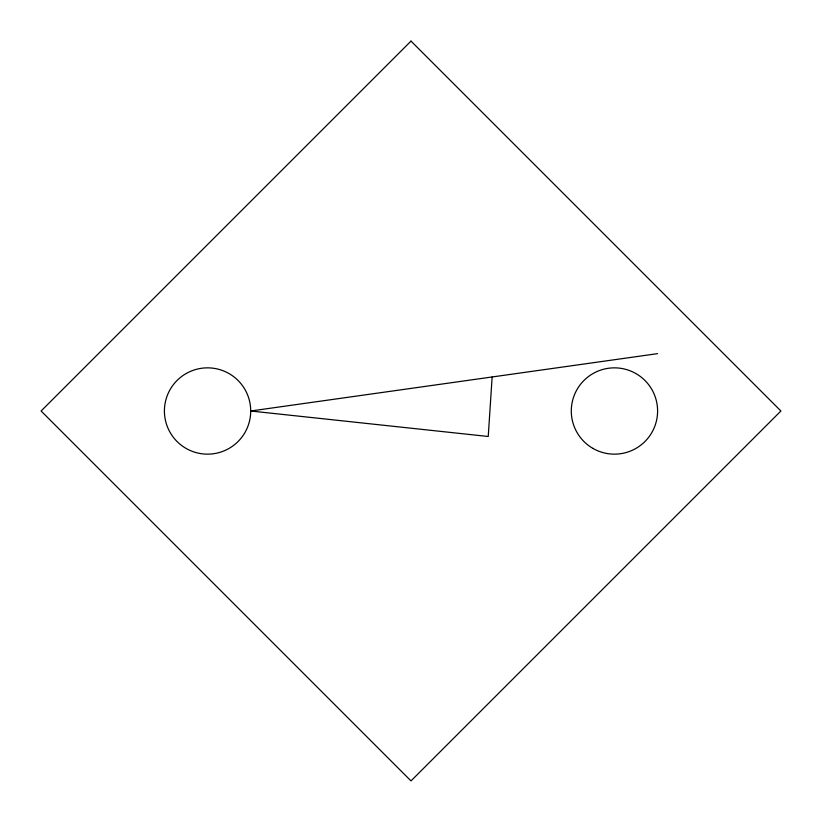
<?xml version="1.0" encoding="UTF-8"?>
<svg xmlns="http://www.w3.org/2000/svg" width="822" height="822" viewBox="0 0 822 822"><rect width="100%" height="100%" fill="white"/><g stroke="black" fill="none" stroke-linecap="round" stroke-linejoin="round"><path stroke-width="1.23" d="M492.142 376.969L488.237 436.492L250.71 411A43.155 43.155 0 0 0 185.978 373.63A43.155 43.155 0 0 0 185.978 448.37A43.155 43.155 0 0 0 250.71 411L657.6 353.645M411 41.1L41.1 411L411 780.9L780.9 411L411 41.1M592.868 448.37A43.155 43.155 0 0 0 657.6 411A43.155 43.155 0 0 0 592.868 373.63A43.155 43.155 0 0 0 592.868 448.37"/></g></svg>
